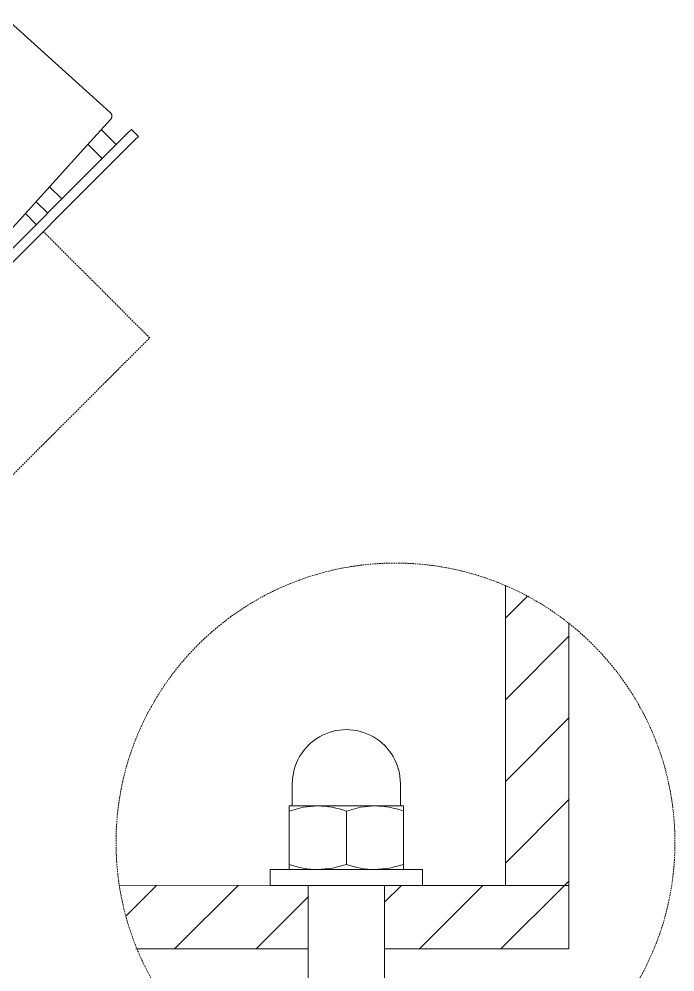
# Model space of a CAD drawing. Header units: millimetres. Extents: x -507 to 4570, y -12 to 3479.
# Drawn here: x 1808 to 2335, y 703 to 1469 of the extents above; entities that cross this region are included whole.
import ezdxf

# ---------------------------------------------------------------- set-up
doc = ezdxf.new("R2010")
doc.units = ezdxf.units.MM
doc.linetypes.add('HIDDEN', pattern=[1.905, 1.27, -0.635])
doc.layers.add('ZANO_R', color=7, linetype='Continuous', lineweight=0)
doc.layers.add('ZANO_R_przerywana', color=7, linetype='HIDDEN', lineweight=0)

msp = doc.modelspace()

# ---------------------------------------------------------------- linework, layer by layer
at = {"layer": 'ZANO_R'}
for p, q in [((1797.94, 1469.05), (1881, 1393.92)), ((1859.86, 1364.59), (1881.28, 1388.27)), ((1881, 1393.92), (1881.09, 1393.82)), ((1881.09, 1393.82), (1881.19, 1393.73)), ((1881.19, 1393.73), (1881.28, 1393.63)), ((1881.28, 1393.63), (1881.37, 1393.52)), ((1881.37, 1388.37), (1881.28, 1388.27)), ((1881.37, 1393.52), (1881.46, 1393.42)), ((1881.45, 1388.48), (1881.37, 1388.37)), ((1881.54, 1388.59), (1881.45, 1388.48)), ((1881.46, 1393.42), (1881.54, 1393.31)), ((1881.54, 1393.31), (1881.62, 1393.2)), ((1881.62, 1388.7), (1881.54, 1388.59)), ((1881.62, 1393.2), (1881.7, 1393.08)), ((1881.69, 1388.81), (1881.62, 1388.7)), ((1881.76, 1388.93), (1881.69, 1388.81)), ((1881.7, 1393.08), (1881.77, 1392.97)), ((1881.83, 1389.05), (1881.76, 1388.93)), ((1881.77, 1392.97), (1881.83, 1392.85)), ((1881.83, 1392.85), (1881.9, 1392.73)), ((1881.89, 1389.17), (1881.83, 1389.05)), ((1881.95, 1389.29), (1881.89, 1389.17)), ((1881.9, 1392.73), (1881.95, 1392.6)), ((1881.95, 1392.6), (1882.01, 1392.48)), ((1882.01, 1389.42), (1881.95, 1389.29)), ((1882.01, 1392.48), (1882.06, 1392.35)), ((1882.06, 1389.54), (1882.01, 1389.42)), ((1882.06, 1392.35), (1882.1, 1392.22)), ((1882.1, 1389.67), (1882.06, 1389.54)), ((1882.1, 1392.22), (1882.15, 1392.09)), ((1882.14, 1389.8), (1882.1, 1389.67)), ((1882.18, 1389.93), (1882.14, 1389.8)), ((1882.15, 1392.09), (1882.18, 1391.96)), ((1882.18, 1391.96), (1882.21, 1391.83)), ((1882.21, 1390.07), (1882.18, 1389.93)), ((1882.21, 1391.83), (1882.24, 1391.69)), ((1882.24, 1390.2), (1882.21, 1390.07)), ((1882.24, 1391.69), (1882.27, 1391.56)), ((1882.26, 1390.33), (1882.24, 1390.2)), ((1882.28, 1390.47), (1882.26, 1390.33)), ((1882.27, 1391.56), (1882.28, 1391.42)), ((1882.28, 1391.42), (1882.3, 1391.29)), ((1882.3, 1390.61), (1882.28, 1390.47)), ((1882.3, 1391.29), (1882.31, 1391.15)), ((1882.31, 1390.74), (1882.3, 1390.61)), ((1882.31, 1391.15), (1882.31, 1391.02)), ((1882.31, 1391.02), (1882.31, 1390.88)), ((1882.31, 1390.88), (1882.31, 1390.74)), ((1873.89, 1380.1), (1885.86, 1368.26)), ((1873.89, 1380.1), (1885.86, 1368.26)), ((1897.96, 1380.35), (1895.13, 1377.52)), ((1903.62, 1374.7), (1897.96, 1380.35)), ((1897.96, 1380.35), (1897.96, 1380.35)), ((1897.96, 1380.35), (1897.96, 1380.35)), ((1895.13, 1377.52), (1872.38, 1354.77)), ((1900.79, 1371.87), (1878.04, 1349.12)), ((1903.62, 1374.7), (1900.79, 1371.87)), ((1903.62, 1374.69), (1903.62, 1374.7)), ((1903.62, 1374.7), (1903.62, 1374.7)), ((1792.98, 1290.66), (1859.86, 1364.59)), ((1863.15, 1368.23), (1874.55, 1356.94)), ((1863.15, 1368.23), (1874.55, 1356.94)), ((1869.72, 1352.12), (1768.48, 1250.88)), ((1872.38, 1354.77), (1869.72, 1352.12)), ((1878.04, 1349.12), (1875.38, 1346.46)), ((1875.38, 1346.46), (1774.14, 1245.22)), ((1842.02, 1324.42), (1832.26, 1334.09)), ((1821.52, 1322.21), (1830.71, 1313.1)), ((1821.52, 1322.21), (1830.71, 1313.1)), ((1821.52, 1303.91), (1812.83, 1312.6)), ((2198.66, 1013.56), (2198.66, 772.49)), ((2198.66, 987.25), (2216.43, 1005.02)), ((2249.78, 983.14), (2249.78, 772.49)), ((2198.66, 921.67), (2249.78, 972.79)), ((2198.66, 856.08), (2249.78, 907.2)), ((2027.39, 854.29), (2027.39, 837.67)), ((2114.3, 837.67), (2114.3, 854.29)), ((2024.83, 832.29), (2024.83, 836.4)), ((2047.84, 836.4), (2024.83, 836.4)), ((2024.83, 832.29), (2036.11, 835.27)), ((2036.11, 835.27), (2047.84, 836.4)), ((2093.85, 836.4), (2047.84, 836.4)), ((2070.85, 832.29), (2082.12, 835.27)), ((2082.12, 835.27), (2093.85, 836.4)), ((2116.86, 836.4), (2093.85, 836.4)), ((2116.86, 832.29), (2116.86, 836.4)), ((2198.66, 790.49), (2249.78, 841.62)), ((2024.83, 832.29), (2024.83, 789.38)), ((2070.85, 832.29), (2070.85, 789.38)), ((2116.86, 832.29), (2116.86, 789.38)), ((2024.83, 785.27), (2024.83, 789.38)), ((2070.85, 789.38), (2059.58, 786.4)), ((2116.86, 789.38), (2105.59, 786.4)), ((2116.86, 785.27), (2116.86, 789.38)), ((2009.5, 785.27), (2009.5, 772.49)), ((2132.19, 785.27), (2009.5, 785.27)), ((2059.58, 786.4), (2047.84, 785.27)), ((2105.59, 786.4), (2093.85, 785.27)), ((2132.19, 772.49), (2132.19, 785.27)), ((2246.24, 772.49), (2249.78, 776.03)), ((1888.3, 772.61), (2040.17, 772.49)), ((1893.59, 747.78), (1918.42, 772.6)), ((1932.77, 721.37), (1983.94, 772.54)), ((2132.19, 772.49), (2009.5, 772.49)), ((2040.17, 721.37), (2040.17, 772.49)), ((2040.17, 772.49), (2040.17, 593.51)), ((2101.52, 721.37), (2101.52, 772.49)), ((2101.52, 772.49), (2249.78, 772.49)), ((2101.52, 772.49), (2101.52, 582.45)), ((2101.52, 758.95), (2115.07, 772.49)), ((2129.53, 721.37), (2180.65, 772.49)), ((2195.12, 721.37), (2246.24, 772.49)), ((2249.78, 772.49), (2198.66, 772.49)), ((1998.36, 721.37), (2040.17, 763.18)), ((2040.17, 721.37), (1901.6, 721.37)), ((2249.78, 721.37), (2101.52, 721.37))]:
    msp.add_line(p, q, dxfattribs=at)
msp.add_lwpolyline([(2249.78, 772.49), (2249.78, 721.37)], dxfattribs=at)
for centre, radius, start, end in [((2070.85, 854.29), 43.46, 359.99973, 180.00027), ((2026.11, 837.67), 1.28, 270.00294, 359.99024), ((2047.25, 766.65), 69.74, 70.22696, 89.51677), ((2093.26, 766.65), 69.74, 70.22696, 89.51677), ((2115.58, 837.67), 1.28, 180.00976, 269.99706), ((2048.43, 855.02), 69.75, 250.22793, 269.51626), ((2094.44, 855.02), 69.75, 250.22793, 269.51626)]:
    msp.add_arc(centre, radius, start, end, dxfattribs=at)
at = {"layer": 'ZANO_R_przerywana'}
for p, q in [((1912.73, 1212.69), (1827.17, 1298.25)), ((1488.47, 788.43), (1912.73, 1212.69))]:
    msp.add_line(p, q, dxfattribs=at)
at = {"layer": 'ZANO_R_przerywana', "color": 1}
msp.add_circle((2110.34, 806.96), 224.69, dxfattribs=at)

doc.saveas('drawing.dxf')
